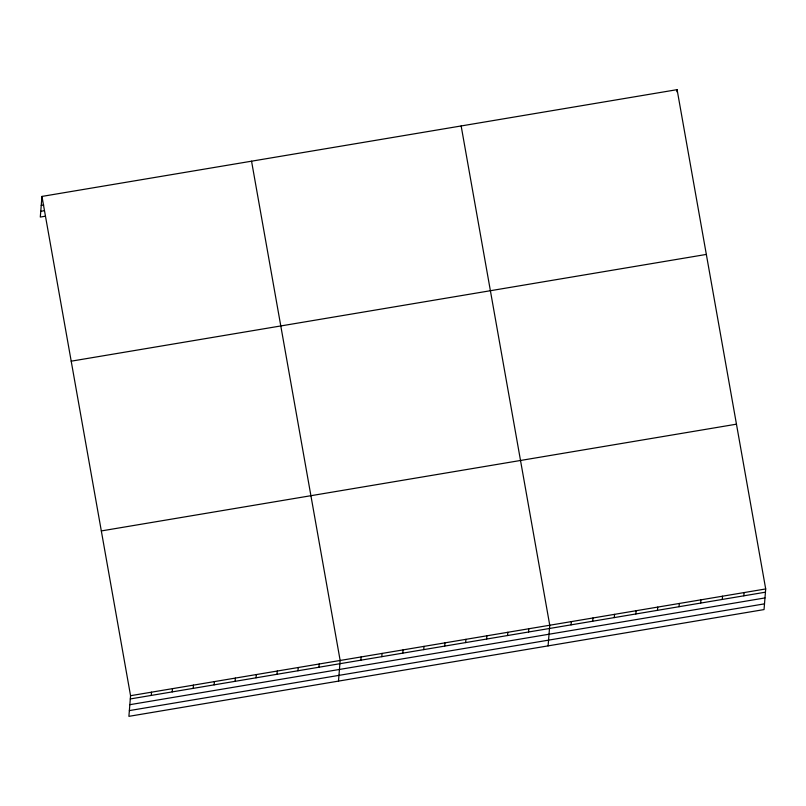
<?xml version="1.0" encoding="UTF-8"?>
<svg xmlns="http://www.w3.org/2000/svg" width="806" height="806" viewBox="0 0 806 806"><rect width="100%" height="100%" fill="white"/><g stroke="black" fill="none" stroke-linecap="round" stroke-linejoin="round"><path stroke-width="1.21" d="M41.962 196.422L130.562 695.699L128.9 716.343L764.038 609.578L765.7 588.944L677.1 89.657L41.962 196.422L40.3 217.056L45.227 216.23M151.256 695.427L151.518 692.173M172.222 691.901L172.484 688.656M193.178 688.374L193.44 685.13M214.134 684.858L214.396 681.604M235.1 681.332L235.362 678.088M256.056 677.806L256.318 674.562M277.012 674.29L277.274 671.035M297.978 670.763L298.24 667.509M318.934 667.237L319.196 663.993M338.5 681.11L340.152 660.467L251.553 161.19M360.856 660.195L361.118 656.94M381.812 656.668L382.074 653.424M402.778 653.152L403.04 649.898M423.734 649.626L423.996 646.372M444.69 646.1L444.952 642.856M465.656 642.583L465.918 639.329M486.612 639.057L486.874 635.803M507.568 635.531L507.83 632.287M528.535 632.015L528.796 628.761M548.09 645.878L549.752 625.234L461.153 125.958M571.081 624.862L571.343 621.607M592.682 621.225L592.944 617.98M614.273 617.598L614.535 614.343M676.929 91.824L677.1 89.657M635.874 613.971L636.135 610.716M657.464 610.333L657.726 607.089M679.055 606.706L679.317 603.462M700.656 603.079L700.918 599.825M722.247 599.452L722.508 596.198M743.847 595.815L744.109 592.571M41.237 205.409L43.705 204.996M40.763 211.323L44.461 210.698M71.2 361.179L706.338 254.424M101.324 530.932L736.462 424.178M130.562 695.699L765.7 588.944M130.3 698.943L765.438 592.188M129.837 704.686L764.975 597.931M129.363 710.6L764.501 603.845"/></g></svg>
